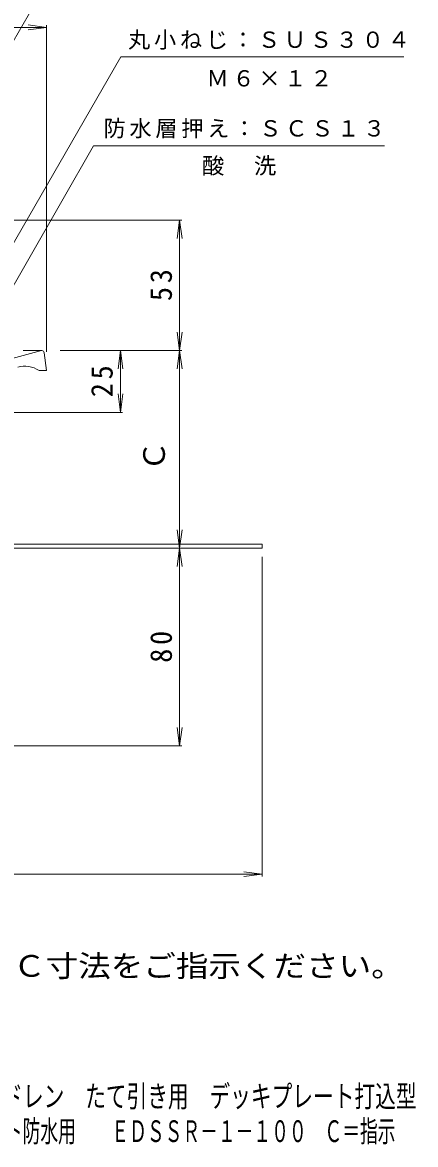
# Model space of a CAD drawing. Units: millimetres, scale not verified. Extents: x -274 to 225, y -347 to 360.
# Drawn here: x 65.3 to 224.8, y -346.6 to 107.7 of the extents above; entities that cross this region are included whole.
import ezdxf
from ezdxf.enums import TextEntityAlignment as Align

# ---------------------------------------------------------------- set-up
doc = ezdxf.new("R2010")
doc.units = ezdxf.units.MM
doc.header["$LTSCALE"] = 3
for name, color, linetype, lineweight in [('0-0_通り芯', 3, 'Continuous', 9), ('0-4_その他', 7, 'Continuous', 9), ('0-5_寸法', 7, 'Continuous', 9), ('0-A', 2, 'Continuous', 9)]:
    doc.layers.add(name, color=color, linetype=linetype, lineweight=lineweight)
doc.layers.add('F-4_F-4ﾚｲﾔ', color=3, linetype='Continuous')
doc.layers.add('F-5_F-5ﾚｲﾔ', color=2, linetype='Continuous')
doc.styles.add('ＭＳ ゴシック', font='')
doc.styles.get('ＭＳ ゴシック').set_extended_font_data('MS Gothic')

msp = doc.modelspace()

# ---------------------------------------------------------------- linework, layer by layer
at = {"layer": '0-0_通り芯'}
for p, q in [((73.075, -25.164), (61.219, -28.34)), ((73.192, -25.164), (65.589, -25.164)), ((74.184, -26.04), (75.075, -33.164)), ((75.075, -33.164), (72.075, -33.164))]:
    msp.add_line(p, q, dxfattribs=at)
for centre, radius, start, end in [((73.192, -26.164), 1, 7.12526, 90), ((66.28, -42.513), 11, 58.20979, 105.00003)]:
    msp.add_arc(centre, radius, start, end, dxfattribs=at)
at = {"layer": '0-4_その他'}
for p, q in [((-149.925, 105.693), (75.075, 105.693)), ((75.075, 105.693), (67.639, 106.672)), ((75.075, 105.693), (67.639, 104.714)), ((75.075, -25.664), (75.075, 106.593)), ((11.394, 27.693), (129.975, 27.693)), ((129.075, 27.693), (128.096, 20.257)), ((129.075, 27.693), (130.054, 20.257)), ((129.075, -25.164), (129.075, 27.693)), ((129.075, -25.164), (128.096, -17.728)), ((129.075, -25.164), (130.054, -17.728)), ((80.692, -25.164), (129.975, -25.164)), ((105.075, -25.164), (104.096, -32.599)), ((105.075, -25.164), (106.054, -32.599)), ((105.075, -50.164), (105.075, -25.164)), ((129.075, -25.164), (128.096, -32.599)), ((129.075, -25.164), (130.054, -32.599)), ((129.075, -105.164), (129.075, -25.164)), ((105.075, -50.164), (104.096, -42.728)), ((105.075, -50.164), (106.054, -42.728)), ((40.255, -50.164), (105.975, -50.164)), ((129.075, -105.164), (128.096, -97.728)), ((129.075, -105.164), (130.054, -97.728)), ((129.075, -105.164), (128.096, -112.599)), ((129.075, -105.164), (130.054, -112.599)), ((129.075, -185.163), (129.075, -105.164)), ((162.575, -238.017), (162.575, -108.651)), ((129.075, -185.163), (128.096, -177.728)), ((129.075, -185.163), (130.054, -177.728)), ((129.975, -185.163), (45.526, -185.163)), ((162.575, -237.117), (155.139, -236.138)), ((-237.425, -237.117), (162.575, -237.117)), ((162.575, -237.117), (155.139, -238.096))]:
    msp.add_line(p, q, dxfattribs=at)
at = {"layer": '0-5_寸法'}
for p, q in [((16.453, 21.884), (78.696, 129.693)), ((41.277, -17.02), (105.197, 93.693)), ((105.197, 93.693), (220.023, 93.693)), ((48.575, -21.307), (94.185, 57.693)), ((94.185, 57.693), (212.189, 57.693))]:
    msp.add_line(p, q, dxfattribs=at)
at = {"layer": '0-A'}
for p, q in [((33.575, -103.564), (162.575, -103.564)), ((162.575, -103.564), (162.575, -105.164)), ((35.175, -105.164), (162.575, -105.164))]:
    msp.add_line(p, q, dxfattribs=at)

# ---------------------------------------------------------------- texts
at = {"layer": '0-4_その他', "color": 2, "style": 'ＭＳ ゴシック'}
msp.add_text('Ｃ', height=8.798, rotation=90, dxfattribs=at).set_placement((125.755, -73.909), align=Align.BOTTOM_LEFT)
at = {"layer": '0-4_その他', "color": 2, "char_height": 8.798, "attachment_point": 7, "rotation": 90, "style": 'ＭＳ ゴシック'}
for s, insert in [('\\T1.27;\\W0.95;53', (126.075, -5.11)), ('\\T1.27;\\W0.95;25', (102.075, -44.039)), ('\\T1.27;\\W0.95;80', (126.075, -151.538))]:
    msp.add_mtext(s, dxfattribs=dict(at, insert=insert))
at = {"layer": '0-5_寸法', "char_height": 6.598, "attachment_point": 7, "style": 'ＭＳ ゴシック'}
for s, insert in [('\\T1.17;丸小ねじ：ＳＵＳ３０４', (108.157, 96.67)), ('\\T1.17;Ｍ６×１２', (139.965, 81.65)), ('\\T1.17;防水層押え：ＳＣＳ１３', (98.189, 60.774)), ('\\T1.17;酸\u3000洗', (138.187, 45.666))]:
    msp.add_mtext(s, dxfattribs=dict(at, insert=insert))
at = {"layer": 'F-4_F-4ﾚｲﾔ', "style": 'ＭＳ ゴシック'}
for s, width, p in [('ステンレス鋳鋼製ルーフドレン\u3000たて引き用\u3000デッキプレート打込型', 0.7, (-35.251, -334.064)), ('差し込み式\u3000アスファルト・シート防水用\u3000\u3000ＥＤＳＳＲ－１－１００\u3000Ｃ＝指示', 0.6, (-49.805, -348.209))]:
    msp.add_text(s, height=8.798, dxfattribs=dict(at, width=width)).set_placement(p, align=Align.BOTTOM_LEFT)
at = {"layer": 'F-5_F-5ﾚｲﾔ', "style": 'ＭＳ ゴシック', "width": 1.1}
msp.add_text('※ご注文の際はＣ寸法をご指示ください。', height=8.798, dxfattribs=at).set_placement((-30.854, -281.315), align=Align.BOTTOM_LEFT)

doc.saveas('drawing.dxf')
